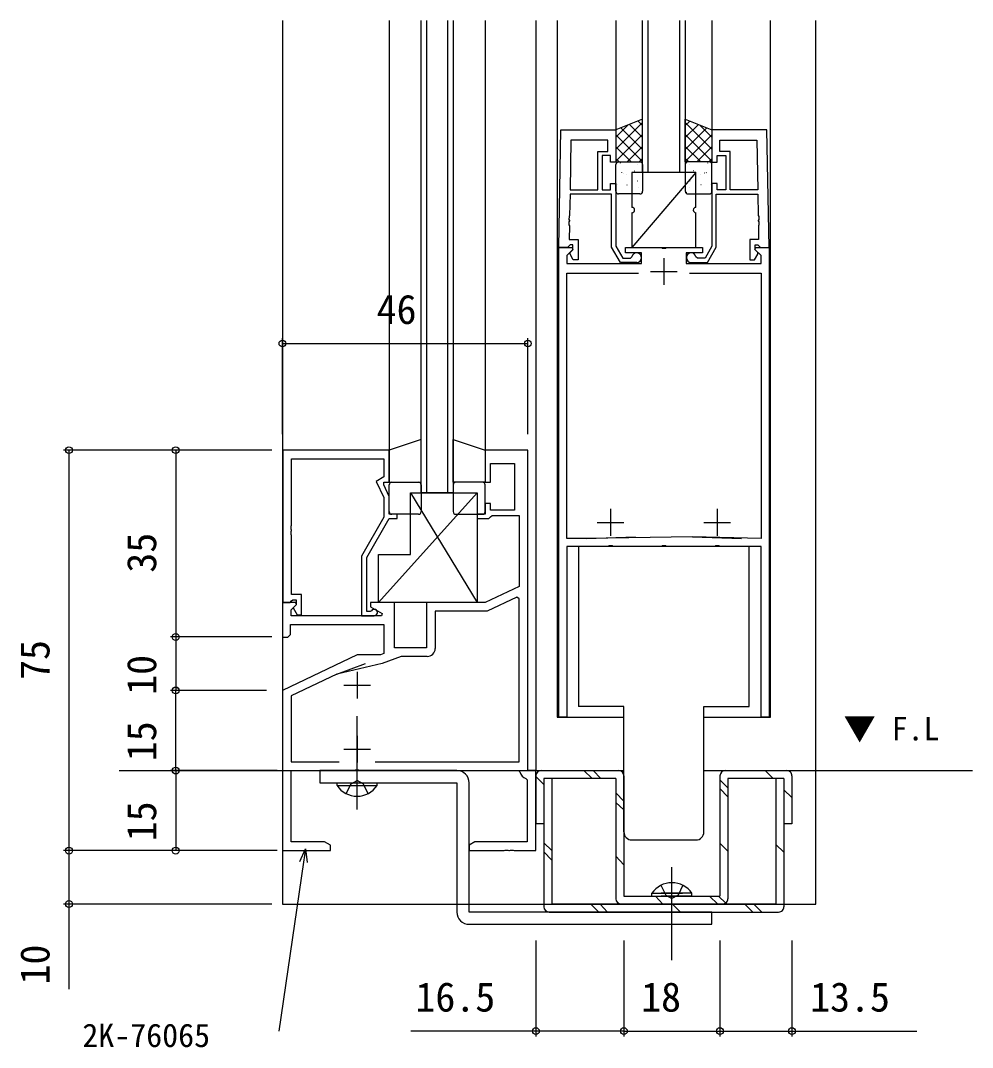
# Model space of a CAD drawing. Units: millimetres, scale not verified. Extents: x -437 to 438, y -681 to 679.
# Drawn here: x -95.8 to 82.6, y -116.2 to 76.2 of the extents above; entities that cross this region are included whole.
import ezdxf
from ezdxf.enums import TextEntityAlignment as Align

# ---------------------------------------------------------------- set-up
doc = ezdxf.new("R2010")
doc.units = ezdxf.units.MM
doc.header["$LTSCALE"] = 4
for name, color, linetype in [('0-1_USER1', 3, 'Continuous'), ('0-2_YKK_11', 7, 'Continuous'), ('0-3_YKK_12', 2, 'Continuous'), ('0-4_YKK_13', 4, 'Continuous'), ('0-6_YKK_D', 6, 'Continuous')]:
    doc.layers.add(name, color=color, linetype=linetype)
doc.styles.add('ＭＳ ゴシック', font='')
doc.styles.get('ＭＳ ゴシック').set_extended_font_data('MS Gothic')

msp = doc.modelspace()

# ---------------------------------------------------------------- linework, layer by layer
at = {"layer": '0-2_YKK_11'}
for p, q in [((42.024, 33.662), (44.499, 33.662)), ((24.799, 31.662), (24.799, 26.662)), ((22.299, 29.162), (27.299, 29.162)), ((14.799, -15.338), (14.799, -20.338)), ((34.799, -15.338), (34.799, -20.338)), ((12.299, -17.838), (17.299, -17.838)), ((32.299, -17.838), (37.299, -17.838)), ((-32.7, -45.838), (-32.7, -50.838)), ((-35.2, -48.338), (-30.2, -48.338)), ((-32.7, -57.838), (-32.7, -62.838)), ((-35.2, -60.338), (-30.2, -60.338))]:
    msp.add_line(p, q, dxfattribs=at)
for points in [[(5.099, 33.657), (5.483, 55.657), (15.799, 55.657), (15.799, 49.657), (14.799, 49.657), (14.799, 50.857), (13.199, 50.857), (13.199, 44.457), (14.799, 44.457), (14.799, 45.657), (15.799, 45.657), (15.799, 33.909), (17.099, 31.657), (18.516, 31.657), (18.811, 31.907)], [(44.499, 33.657), (44.115, 55.657), (33.799, 55.657), (33.799, 49.657), (34.799, 49.657), (34.799, 50.857), (36.399, 50.857), (36.399, 44.457), (34.799, 44.457), (34.799, 45.657), (33.799, 45.657), (33.799, 33.909), (32.499, 31.657), (31.082, 31.657), (30.786, 31.907)], [(19.699, 30.857), (16.637, 30.857), (14.999, 33.694), (14.999, 43.657), (7.204, 43.657), (7.133, 39.615), (7.01, 39.434), (7, 38.884), (7.117, 38.699), (7.116, 38.615), (6.992, 38.434), (6.983, 37.884), (7.1, 37.699), (7.055, 35.157), (8.699, 35.157), (8.699, 31.357), (7.799, 31.357), (7.199, 32.396), (7.199, 32.707), (7.699, 33.207), (7.699, 34.157), (7.229, 34.157), (7.029, 33.957), (6.729, 33.657), (5.099, 33.657)], [(29.899, 30.857), (32.961, 30.857), (34.599, 33.694), (34.599, 43.657), (42.394, 43.657), (42.465, 39.615), (42.588, 39.434), (42.597, 38.884), (42.481, 38.699), (42.482, 38.615), (42.605, 38.434), (42.615, 37.884), (42.498, 37.699), (42.542, 35.157), (40.899, 35.157), (40.899, 31.357), (41.799, 31.357), (42.399, 32.396), (42.399, 32.707), (41.899, 33.207), (41.899, 34.157), (42.369, 34.157), (42.569, 33.957), (42.869, 33.657), (44.499, 33.657)], [(44.499, 33.662), (44.499, -54.338), (42.999, -54.338), (42.999, -22.338), (35.258, -22.338), (35.074, -22.218), (34.524, -22.218), (34.341, -22.338), (25.258, -22.338), (25.074, -22.218), (24.524, -22.218), (24.341, -22.338), (15.258, -22.338), (15.074, -22.218), (14.524, -22.218), (14.341, -22.338), (6.599, -22.338), (6.599, -54.338), (5.099, -54.338), (5.099, 33.662), (7.575, 33.662), (7.736, 33.274), (6.599, 32.138), (6.599, 30.662), (20.599, 30.662), (20.599, 32.662), (17.599, 32.662), (17.599, 33.662), (24.341, 33.662), (24.524, 33.542), (25.074, 33.542), (25.258, 33.662), (31.999, 33.662), (31.999, 32.662), (28.999, 32.662), (28.999, 30.662), (42.999, 30.662), (42.999, 32.138), (41.863, 33.274), (42.024, 33.662)], [(10.271, -20.838), (6.599, -20.838), (6.599, 28.862), (20.023, 28.862)], [(29.576, 28.862), (42.999, 28.862), (42.999, -20.838), (30.15, -20.538), (39.327, -20.838)], [(-0.7, -64.338), (-0.7, -4.338), (-8.7, -4.338), (-8.7, -10.338), (-7.7, -10.338), (-7.7, -6.838), (-3.2, -6.838), (-3.2, -15.538), (-7.7, -15.538), (-7.7, -14.338), (-8.7, -14.338), (-8.7, -16.338), (-10.2, -16.338), (-10.2, -17.138), (-8, -17.138), (-7.7, -16.838), (-7.4, -16.538), (-2.33, -16.538), (-2.33, -29.868), (-8.7, -32.838), (-19.7, -32.838), (-19.7, -41.338), (-25.7, -41.338), (-25.7, -32.838), (-30.2, -32.838), (-30.2, -33.638), (-28.035, -34.888), (-28.156, -35.338), (-45.07, -35.338), (-45.07, -34.232), (-44.064, -33.226), (-44.224, -32.838), (-46.7, -32.838), (-46.7, -39.338), (-45.7, -39.338), (-45.2, -38.838), (-45.2, -36.968), (-27.7, -36.968), (-27.7, -42.423), (-28.292, -42.638)], [(-46.6, -4.338), (-46.6, -32.838), (-45.27, -32.838), (-44.97, -32.538), (-44.77, -32.338), (-44.1, -32.338), (-44.1, -33.264), (-44.674, -33.838), (-43.923, -35.138), (-43.1, -35.138), (-43.1, -31.338), (-44.97, -31.338), (-44.97, -20.296), (-45.09, -20.113), (-45.09, -19.563), (-44.97, -19.38), (-44.97, -19.296), (-45.09, -19.113), (-45.09, -18.563), (-44.97, -18.38), (-44.97, -5.968), (-27.7, -5.968), (-27.7, -9.338), (-29.12, -10.158), (-27.7, -13.204), (-27.7, -16.87), (-31.9, -24.145), (-31.9, -35.338), (-29.5, -35.338)], [(-29.999, -34.405), (-30.248, -34.538), (-30.9, -34.538), (-30.9, -24.413), (-26.7, -17.138), (-25.2, -17.138), (-25.2, -16.338), (-26.7, -16.338), (-26.7, -12.983), (-27.7, -10.838), (-27.7, -10.338), (-26.7, -10.338), (-26.7, -4.338), (-46.6, -4.338)], [(30.15, -20.538), (10.271, -20.838), (19.448, -20.538)], [(-29.337, -62.708), (-2.33, -62.708), (-2.33, -32.177), (-2.793, -31.882), (-8.339, -34.468), (-18.07, -34.468), (-18.07, -41.468)], [(-28.292, -42.638), (-32.7, -42.638), (-46.7, -49.338), (-46.7, -79.338), (-37.7, -79.338), (-37.7, -78.338), (-38.791, -77.708), (-45.07, -77.708), (-45.07, -64.338), (-33.16, -64.338), (-32.976, -64.218), (-32.426, -64.218), (-32.243, -64.338), (-2.475, -64.338), (-2.179, -64.588)], [(-19.57, -42.968), (-24.433, -42.968), (-28.004, -44.268), (-36.507, -46.267), (-31.148, -44.268)], [(-36.507, -46.267), (-45.07, -50.365), (-45.07, -62.708), (-36.063, -62.708)], [(-1.058, -65.795), (-0.83, -66.086), (-0.83, -77.708), (-10.609, -77.708), (-11.7, -78.338), (-11.7, -79.338), (-5.158, -79.338), (-4.975, -79.218), (-4.425, -79.218), (-4.242, -79.338), (-4.158, -79.338), (-3.975, -79.218), (-3.425, -79.218), (-3.242, -79.338), (0.8, -79.338), (0.8, -64.338), (-0.7, -64.338)]]:
    msp.add_lwpolyline(points, dxfattribs=at)
for points in [[(7.379, 53.727), (7.218, 44.457), (12.399, 44.457), (12.399, 51.657), (14.299, 51.657), (14.299, 53.727)], [(42.218, 53.727), (42.38, 44.457), (37.199, 44.457), (37.199, 51.657), (35.299, 51.657), (35.299, 53.727)]]:
    msp.add_lwpolyline(points, close=True, dxfattribs=at)
for centre, radius, start, end in [((19.699, 31.757), 0.9, 270, 170.40594), ((29.899, 31.757), 0.9, 9.59406, 270), ((-29.5, -34.738), 0.6, 270.00003, 146.25104), ((-19.57, -41.468), 1.5, 270.00001, 359.99999), ((-0.7, -64.338), 1.5, 189.59408, 256.17905)]:
    msp.add_arc(centre, radius, start, end, dxfattribs=at)
at = {"layer": '0-3_YKK_12'}
for p, q in [((-46.7, 76.159), (-46.7, -64.338)), ((-26.7, 76.159), (-26.7, -4.338)), ((-20.7, -12.34), (-20.7, 76.159)), ((-19.7, 76.159), (-19.7, -12.34)), ((-15.7, -12.34), (-15.7, 76.159)), ((-14.7, 76.159), (-14.7, -12.34)), ((-8.7, 76.159), (-8.7, -4.34)), ((0.8, 76.159), (0.8, -64.338)), ((4.799, 76.159), (4.799, -54.338)), ((15.799, 76.159), (15.799, 55.457)), ((20.799, 47.667), (20.799, 76.159)), ((21.799, 76.159), (21.799, 47.667)), ((27.799, 47.667), (27.799, 76.159)), ((28.799, 76.159), (28.799, 47.667)), ((33.799, 76.159), (33.799, 55.471)), ((44.799, -54.338), (44.799, 76.159)), ((28.799, 47.667), (20.799, 47.667)), ((-14.7, -12.34), (-20.7, -12.34)), ((4.799, -54.338), (17.299, -54.338)), ((32.299, -54.338), (44.799, -54.338)), ((-77.319, -64.338), (17.3, -64.338)), ((-46.7, -64.338), (-46.7, -89.338)), ((32.3, -64.338), (82.625, -64.338))]:
    msp.add_line(p, q, dxfattribs=at)
msp.add_lwpolyline([(-46.7, -89.338), (53.3, -89.338), (53.3, -64.338), (53.3, 76.159)], dxfattribs=at)
at = {"layer": '0-4_YKK_13'}
for p, q in [((20.799, 57.069), (15.799, 52.069)), ((18.054, 56.569), (15.799, 54.314)), ((16.745, 56.045), (20.799, 51.991)), ((18.349, 56.687), (20.799, 54.236)), ((19.953, 57.328), (20.799, 56.481)), ((29.646, 57.328), (28.799, 56.481)), ((28.799, 57.069), (33.799, 52.069)), ((31.25, 56.687), (28.799, 54.236)), ((32.853, 56.045), (28.799, 51.991)), ((31.544, 56.569), (33.799, 54.314)), ((20.799, 54.823), (15.799, 49.823)), ((15.799, 54.746), (20.799, 49.746)), ((28.799, 54.823), (33.799, 49.823)), ((33.799, 54.746), (28.799, 49.746)), ((15.799, 52.501), (18.634, 49.667)), ((20.799, 52.578), (17.888, 49.667)), ((28.799, 52.578), (31.711, 49.667)), ((33.799, 52.501), (30.965, 49.667)), ((15.799, 50.256), (16.389, 49.667)), ((20.799, 50.333), (20.133, 49.667)), ((28.799, 50.333), (29.466, 49.667)), ((33.799, 50.256), (33.21, 49.667)), ((15.799, 44.167), (15.799, 49.167)), ((16.299, 49.667), (20.299, 49.667)), ((16.61, 49.478), (16.654, 49.454)), ((19.921, 49.126), (19.927, 49.119)), ((20.799, 49.167), (20.799, 44.167)), ((28.799, 49.167), (28.799, 44.167)), ((33.299, 49.667), (29.299, 49.667)), ((29.678, 49.126), (29.671, 49.119)), ((32.988, 49.478), (32.944, 49.454)), ((33.799, 44.167), (33.799, 49.167)), ((16.825, 47.7), (16.872, 47.611)), ((17.202, 47.589), (17.246, 47.565)), ((17.868, 47.404), (17.875, 47.397)), ((30.799, 47.667), (18.799, 33.667)), ((19.278, 48.021), (19.322, 47.997)), ((30.32, 48.021), (30.276, 47.997)), ((31.731, 47.404), (31.724, 47.397)), ((32.397, 47.589), (32.353, 47.565)), ((32.774, 47.7), (32.727, 47.611)), ((15.799, 44.948), (15.812, 44.941)), ((16.082, 45.384), (16.089, 45.377)), ((17.845, 45.397), (17.889, 45.373)), ((19.87, 46.131), (19.913, 46.107)), ((20.076, 44.939), (20.083, 44.931)), ((29.522, 44.939), (29.515, 44.931)), ((29.729, 46.131), (29.685, 46.107)), ((31.754, 45.397), (31.71, 45.373)), ((33.517, 45.384), (33.51, 45.377)), ((33.799, 44.948), (33.786, 44.941)), ((20.299, 43.667), (16.299, 43.667)), ((20.513, 43.94), (20.557, 43.916)), ((29.086, 43.94), (29.042, 43.916)), ((29.299, 43.667), (33.299, 43.667)), ((18.799, 40.167), (18.799, 33.667)), ((-26.7, -15.838), (-26.7, -10.838)), ((-26.2, -10.338), (-21.2, -10.338)), ((-20.7, -10.838), (-20.7, -15.838)), ((-14.7, -10.838), (-14.7, -15.838)), ((-9.2, -10.338), (-14.2, -10.338)), ((-8.7, -15.838), (-8.7, -10.838)), ((-10.2, -12.34), (-28.7, -32.84)), ((-22.7, -12.34), (-10.2, -32.84)), ((-21.2, -16.338), (-26.2, -16.338)), ((-14.2, -16.338), (-9.2, -16.338)), ((40.8, -52.338), (40.8, -22.338)), ((17.3, -52.338), (8.8, -52.338)), ((17.3, -75.838), (17.3, -52.338)), ((-32.701, -71.638), (-32.701, -54.138)), ((0.8, -65.338), (0.8, -74.338)), ((1.8, -64.338), (16.3, -64.338)), ((11.382, -65.838), (9.782, -64.338)), ((12.965, -65.838), (11.544, -64.338)), ((17.3, -65.338), (17.3, -87.838)), ((35.3, -65.338), (35.3, -87.838)), ((36.3, -64.338), (47.8, -64.338)), ((45.276, -65.838), (43.794, -64.338)), ((48.8, -65.338), (48.8, -74.338)), ((-36.451, -67.147), (-36.451, -66.638)), ((-36.451, -66.638), (-28.951, -66.638)), ((2.3, -66.934), (0.8, -65.453)), ((3.8, -65.838), (2.3, -65.838)), ((2.3, -65.838), (2.3, -89.838)), ((3.8, -65.838), (3.8, -89.338)), ((15.8, -65.838), (3.8, -65.838)), ((15.8, -65.838), (15.8, -88.338)), ((36.8, -67.557), (35.3, -66.094)), ((45.8, -65.838), (36.8, -65.838)), ((36.8, -65.838), (36.8, -88.338)), ((47.3, -65.838), (47.3, -89.838)), ((17.3, -70.096), (15.8, -68.501)), ((36.8, -69.242), (35.3, -67.723)), ((47.3, -67.941), (48.8, -69.363)), ((17.3, -71.703), (15.8, -70.347)), ((2.3, -74.338), (0.8, -74.338)), ((48.8, -74.338), (47.3, -74.338)), ((3.8, -79.334), (2.3, -77.853)), ((18.8, -77.338), (30.8, -77.338)), ((36.8, -79.437), (35.3, -77.917)), ((47.3, -79.63), (45.8, -78.165)), ((3.8, -81.119), (2.3, -79.579)), ((17.3, -81.975), (15.8, -80.398)), ((26.299, -99.847), (26.299, -82.463)), ((17.3, -87.838), (35.3, -87.838)), ((22.549, -87.329), (28.299, -87.329)), ((22.549, -87.838), (22.549, -87.329)), ((22.549, -87.838), (28.299, -87.838)), ((24.608, -89.339), (23.228, -87.882)), ((30.049, -87.329), (24.299, -87.329)), ((30.049, -87.838), (24.299, -87.838)), ((30.049, -87.838), (30.049, -87.329)), ((34.879, -89.338), (33.34, -87.838)), ((36.381, -89.152), (35.026, -87.838)), ((45.8, -89.338), (3.8, -89.338)), ((12.579, -90.838), (11.079, -89.338)), ((14.247, -90.838), (12.82, -89.338)), ((16.8, -89.338), (35.8, -89.338)), ((27.904, -90.871), (26.39, -89.339)), ((41.456, -90.838), (39.975, -89.338)), ((43.123, -90.838), (41.642, -89.338)), ((3.3, -90.838), (46.3, -90.838))]:
    msp.add_line(p, q, dxfattribs=at)
for points in [[(20.799, 57.667), (15.799, 55.667), (15.799, 49.667), (20.799, 49.667)], [(28.799, 57.667), (33.799, 55.667), (33.799, 49.667), (28.799, 49.667)], [(-20.7, -2.338), (-26.7, -4.338), (-26.7, -10.338), (-20.7, -10.338)], [(-14.7, -2.338), (-8.7, -4.338), (-8.7, -10.338), (-14.7, -10.338)], [(-22.7, -12.34), (-10.2, -12.34), (-10.2, -32.84), (-28.7, -32.84), (-28.7, -23.84), (-22.7, -23.84)]]:
    msp.add_lwpolyline(points, close=True, dxfattribs=at)
for points in [[(30.799, 41.167), (30.799, 47.667), (18.799, 47.667), (18.799, 41.167)], [(18.799, 33.667), (30.799, 33.667), (30.799, 40.167)], [(40.8, -22.338), (8.8, -22.338), (8.8, -52.338)], [(32.3, -75.838), (32.3, -52.338), (40.8, -52.338)], [(-14.001, -64.338), (-39.701, -64.338), (-39.701, -66.638)], [(-39.701, -66.638), (-14.001, -66.638), (-14.001, -90.838)], [(-36.451, -67.147), (-28.951, -67.147), (-28.951, -66.638)], [(-34.751, -68.647), (-33.846, -66.792), (-32.701, -66.183)], [(-30.651, -68.647), (-31.556, -66.792), (-32.701, -66.183)], [(-11.701, -93.138), (33.799, -93.138), (33.799, -90.838), (-11.701, -90.838), (-11.701, -66.638)], [(47.3, -65.838), (45.8, -65.838), (45.8, -89.338)], [(24.249, -85.829), (25.154, -87.684), (26.299, -88.293)], [(28.349, -85.829), (27.444, -87.684), (26.299, -88.293)]]:
    msp.add_lwpolyline(points, dxfattribs=at)
for centre, radius, start, end in [((16.299, 49.167), 0.5, 90, 180), ((20.299, 49.167), 0.5, 0, 90), ((29.299, 49.167), 0.5, 90, 180), ((33.299, 49.167), 0.5, 0, 90), ((16.299, 44.167), 0.5, 180, 270), ((20.299, 44.167), 0.5, 270, 0), ((29.299, 44.167), 0.5, 180, 270), ((33.299, 44.167), 0.5, 270, 0), ((18.799, 40.667), 0.5, 270, 90), ((30.799, 40.667), 0.5, 90, 270), ((-26.2, -10.838), 0.5, 90, 180), ((-21.2, -10.838), 0.5, 0, 90), ((-14.2, -10.838), 0.5, 90, 180), ((-9.2, -10.838), 0.5, 0, 90), ((-26.2, -15.838), 0.5, 180, 270), ((-21.2, -15.838), 0.5, 270, 0), ((-14.2, -15.838), 0.5, 180, 270), ((-9.2, -15.838), 0.5, 270, 0), ((-14.001, -66.638), 2.3, 0, 90), ((1.8, -65.338), 1, 90.01399, 180), ((16.3, -65.338), 1, 0.00087, 90), ((36.3, -65.338), 1, 90.01399, 180), ((47.8, -65.338), 1, 0.00087, 90.01399), ((-32.701, -64.611), 4.527, 214.06671, 325.93329), ((18.8, -75.838), 1.5, 180, 270), ((30.8, -75.838), 1.5, 270, 0), ((26.299, -89.865), 4.527, 34.06671, 145.93329), ((16.8, -88.338), 1, 180, 269.98601), ((35.8, -88.338), 1, 270, 0.00087), ((3.3, -89.838), 1, 180, 269.98601), ((46.3, -89.838), 1, 270, 0.00087), ((-11.701, -90.838), 2.3, 180, 270)]:
    msp.add_arc(centre, radius, start, end, dxfattribs=at)
at = {"layer": '0-6_YKK_D'}
for p, q in [((-46.7, -1.338), (-46.7, 16.662)), ((-46.7, 15.662), (-0.7, 15.662)), ((-0.7, -1.338), (-0.7, 16.662)), ((-48.7, -4.317), (-87.7, -4.317)), ((-86.7, -4.317), (-86.7, -79.338)), ((-48.7, -4.317), (-67.7, -4.317)), ((-66.7, -4.317), (-66.7, -39.317)), ((-48.7, -39.317), (-67.7, -39.317)), ((-49.7, -39.317), (-67.7, -39.317)), ((-66.7, -39.317), (-66.7, -49.317)), ((-49.7, -49.317), (-67.7, -49.317)), ((-49.7, -49.338), (-67.7, -49.338)), ((-66.7, -64.338), (-66.7, -49.338)), ((-47.7, -64.338), (-67.7, -64.338)), ((-49.7, -64.338), (-67.7, -64.338)), ((-66.7, -64.338), (-66.7, -79.338)), ((-48.7, -79.338), (-87.7, -79.338)), ((-47.7, -79.338), (-67.7, -79.338)), ((-48.7, -89.338), (-87.7, -89.338)), ((0.8, -96.138), (0.8, -114.138)), ((17.3, -96.138), (17.3, -114.138)), ((17.3, -96.138), (17.3, -114.138)), ((35.3, -96.138), (35.3, -114.138)), ((35.3, -96.138), (35.3, -114.138)), ((48.8, -96.138), (48.8, -114.138)), ((17.3, -113.138), (35.3, -113.138))]:
    msp.add_line(p, q, dxfattribs=at)
for points in [[(-86.7, -79.338), (-86.7, -89.338), (-86.7, -105.263)], [(-42.38, -79.019), (-42.743, -81.492), (-47.377, -113.138)], [(-43.405, -81.395), (-42.38, -79.019), (-42.08, -81.589)], [(17.3, -113.138), (0.8, -113.138), (-22.625, -113.138)], [(35.3, -113.138), (48.8, -113.138), (72.225, -113.138)]]:
    msp.add_lwpolyline(points, dxfattribs=at)
for centre in [(-46.7, 15.662), (-0.7, 15.662), (-86.7, -4.317), (-66.7, -4.317), (-66.7, -39.317), (-66.7, -39.317), (-66.7, -49.317), (-66.7, -49.338), (-66.7, -64.338), (-66.7, -64.338), (-86.7, -79.338), (-86.7, -79.338), (-66.7, -79.338), (-86.7, -89.338), (0.8, -113.138), (17.3, -113.138), (17.3, -113.138), (35.3, -113.138), (35.3, -113.138), (48.8, -113.138)]:
    msp.add_circle(centre, 0.637, dxfattribs=at)

# ---------------------------------------------------------------- texts
at = {"layer": '0-1_USER1', "style": 'ＭＳ ゴシック'}
msp.add_text('▼ F.L', height=4.399, dxfattribs=at).set_placement((58.482, -59.995), align=Align.BOTTOM_LEFT)
at = {"layer": '0-6_YKK_D', "style": 'ＭＳ ゴシック'}
for s, height, p in [('46', 5.499, (-29.048, 17.662)), ('16.5', 5.499, (-21.776, -111.138)), ('18', 5.499, (20.526, -111.138)), ('13.5', 5.499, (52.199, -111.138)), ('2K-76065', 4.399, (-84.195, -117.453))]:
    msp.add_text(s, height=height, dxfattribs=at).set_placement(p, align=Align.BOTTOM_LEFT)
for s, p in [('35', (-68.7, -27.271)), ('75', (-88.7, -47.367)), ('10', (-68.7, -50.155)), ('15', (-68.7, -62.591)), ('15', (-68.7, -77.591)), ('10', (-88.7, -104.414))]:
    msp.add_text(s, height=5.499, rotation=90, dxfattribs=at).set_placement(p, align=Align.BOTTOM_LEFT)

doc.saveas('drawing.dxf')
